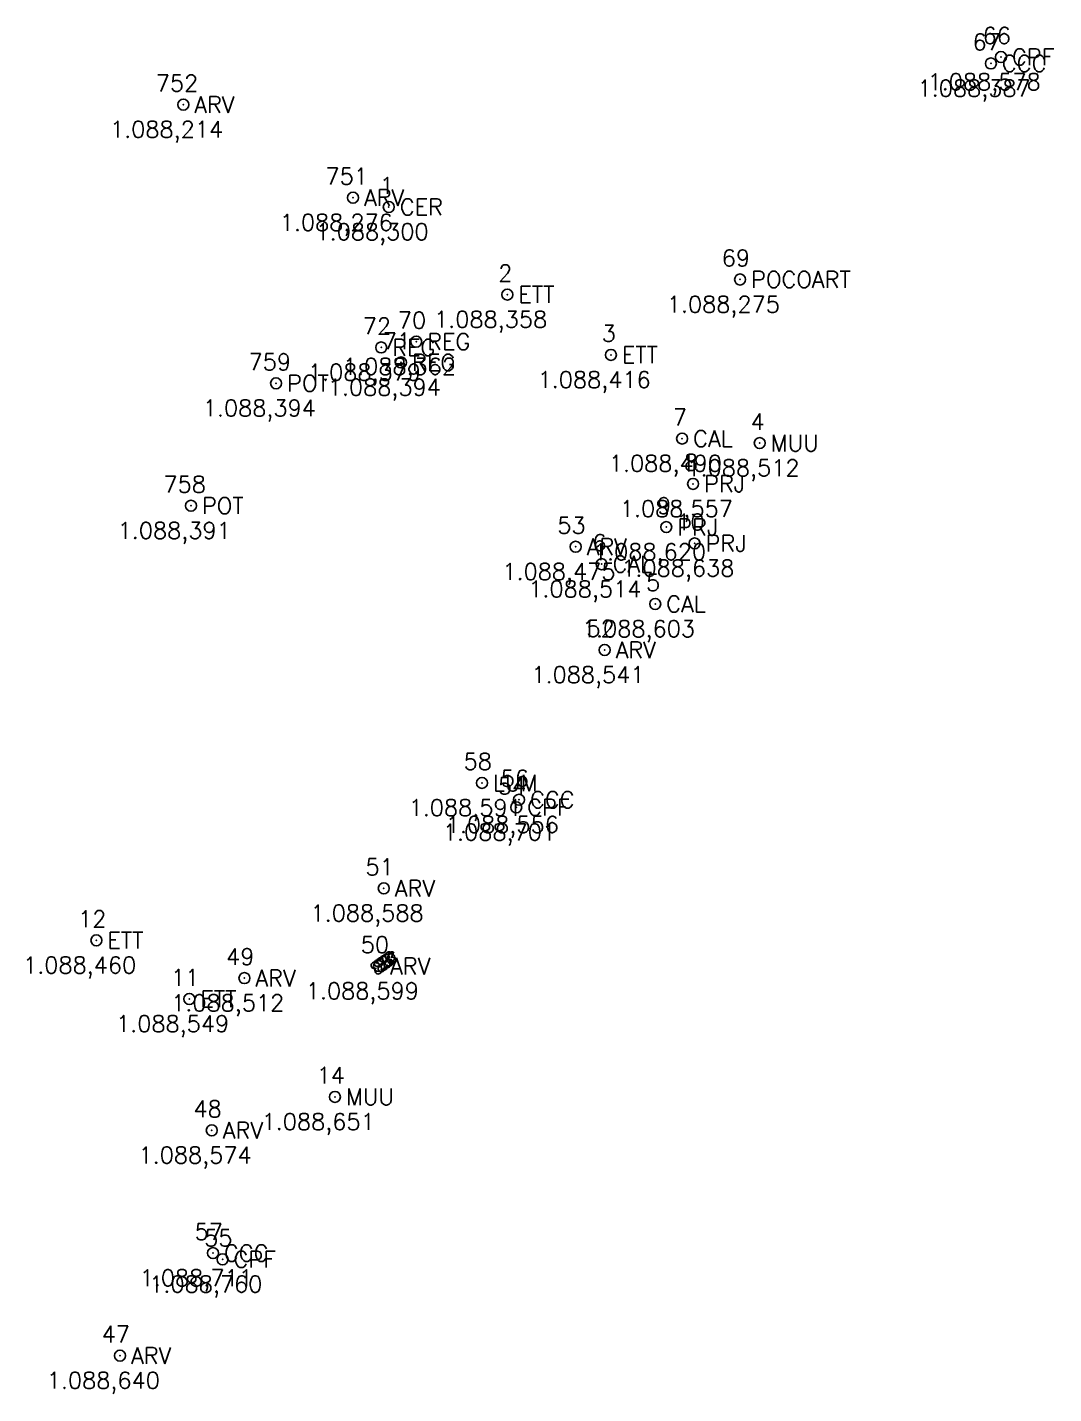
# Model space of a CAD drawing. Extents: x 190546 to 194941, y 8251022 to 8268833.
# Drawn here: x 194897.24 to 194925.23, y 8268727.21 to 8268764.46 of the extents above; entities that cross this region are included whole.
import ezdxf

# ---------------------------------------------------------------- set-up
doc = ezdxf.new("R2010")
doc.units = 0
doc.header["$LTSCALE"] = 10
doc.header["$MEASUREMENT"] = 0
doc.linetypes.add('CONTINUO', pattern=[0])
doc.layers.get('0').update_dxf_attribs({"linetype": 'CONTINUOUS'})
for name, color, linetype in [('_IRRADIACAO', 7, 'CONTINUO'), ('TOP-REDE_ELÉTRICA_LUMINÁR0', 10, 'CONTINUOUS'), ('TOP-ÁRVORE', 80, 'CONTINUOUS')]:
    doc.layers.add(name, color=color, linetype=linetype)
doc.styles.add('ROMANS', font='romans', dxfattribs={"height": 0.2})
doc.styles.get("Standard").update_dxf_attribs({"font": 'txt.shx'})

# ---------------------------------------------------------------- blocks, each defined once
blk = doc.blocks.new('SIMB_CIRCULO')
at = {"color": 0, "linetype": 'CONTINUOUS'}
blk.add_circle((0, 0), 0.5, dxfattribs=at)
at = {"color": 0}
blk.add_point((0, 0), dxfattribs=at)
for tag in ['desc:', 'cota:', 'pto:']:
    blk.add_attdef(tag, (0, 0), '', height=1)
blk = doc.blocks.new('A$C49782D5F')
at = {"layer": 'TOP-ÁRVORE', "linetype": 'CONTINUOUS', "flags": 128}
blk.add_lwpolyline([(0.7, -1.01, 1.99215), (0.99, 0.7, 2.000068), (-0.72, 0.99, 2.000004), (-1.01, -0.72, 2.005032), (0.7, -1.01)], format="xyb", dxfattribs=at)
at = {"layer": 'TOP-ÁRVORE', "linetype": 'CONTINUOUS'}
blk.add_circle((0, 0), 0.275, dxfattribs=at)
blk = doc.blocks.new('A$C325C66AC')
at = {"layer": 'TOP-REDE_ELÉTRICA_LUMINÁR0'}
blk.add_circle((0, 0), 1.18, dxfattribs=at)
for radius, start, end in [(1.89, 57.5996, 129.0616), (1.53, 57.5996, 129.0616), (1.89, 237.5996, 309.0616), (1.53, 237.5996, 309.0616)]:
    blk.add_arc((0, 0), radius, start, end, dxfattribs=at)

msp = doc.modelspace()

# ---------------------------------------------------------------- block references
at = {"layer": '_IRRADIACAO', "color": 4}
ref = msp.add_blockref('SIMB_CIRCULO', (194923.79, 8268763.653), dxfattribs=dict(at, xscale=0.3, yscale=0.3, zscale=0.3))
ref.add_attrib('PONTO', '66', (194923.29, 8268764.013), dxfattribs={"layer": '0', "color": 1, "height": 0.45, "style": 'ROMANS'})
ref.add_attrib('DESC', 'CPF', (194924.09, 8268763.428), dxfattribs={"layer": '0', "color": 3, "height": 0.45, "style": 'ROMANS'})
ref.add_attrib('COTA', '1.088,578', (194921.79, 8268762.753), dxfattribs={"layer": '0', "color": 5, "height": 0.45, "style": 'ROMANS'})
ref = msp.add_blockref('SIMB_CIRCULO', (194923.515, 8268763.477), dxfattribs=dict(at, xscale=0.3, yscale=0.3, zscale=0.3))
ref.add_attrib('PONTO', '67', (194923.015, 8268763.837), dxfattribs={"layer": '0', "color": 1, "height": 0.45, "style": 'ROMANS'})
ref.add_attrib('DESC', 'CCC', (194923.815, 8268763.252), dxfattribs={"layer": '0', "color": 3, "height": 0.45, "style": 'ROMANS'})
ref.add_attrib('COTA', '1.088,387', (194921.515, 8268762.577), dxfattribs={"layer": '0', "color": 5, "height": 0.45, "style": 'ROMANS'})
ref = msp.add_blockref('SIMB_CIRCULO', (194901.49, 8268762.356), dxfattribs=dict(at, xscale=0.3, yscale=0.3, zscale=0.3))
ref.add_attrib('PONTO', '752', (194900.74, 8268762.716), dxfattribs={"layer": '0', "color": 1, "height": 0.45, "style": 'ROMANS'})
ref.add_attrib('DESC', 'ARV', (194901.79, 8268762.131), dxfattribs={"layer": '0', "color": 3, "height": 0.45, "style": 'ROMANS'})
ref.add_attrib('COTA', '1.088,214', (194899.49, 8268761.456), dxfattribs={"layer": '0', "color": 5, "height": 0.45, "style": 'ROMANS'})
ref = msp.add_blockref('SIMB_CIRCULO', (194906.119, 8268759.818), dxfattribs=dict(at, xscale=0.3, yscale=0.3, zscale=0.3))
ref.add_attrib('PONTO', '751', (194905.369, 8268760.178), dxfattribs={"layer": '0', "color": 1, "height": 0.45, "style": 'ROMANS'})
ref.add_attrib('DESC', 'ARV', (194906.419, 8268759.593), dxfattribs={"layer": '0', "color": 3, "height": 0.45, "style": 'ROMANS'})
ref.add_attrib('COTA', '1.088,276', (194904.119, 8268758.918), dxfattribs={"layer": '0', "color": 5, "height": 0.45, "style": 'ROMANS'})
ref = msp.add_blockref('SIMB_CIRCULO', (194907.095, 8268759.564), dxfattribs=dict(at, xscale=0.3, yscale=0.3, zscale=0.3))
ref.add_attrib('PONTO', '1', (194906.845, 8268759.924), dxfattribs={"layer": '0', "color": 1, "height": 0.45, "style": 'ROMANS'})
ref.add_attrib('DESC', 'CER', (194907.396, 8268759.339), dxfattribs={"layer": '0', "color": 3, "height": 0.45, "style": 'ROMANS'})
ref.add_attrib('COTA', '1.088,300', (194905.095, 8268758.664), dxfattribs={"layer": '0', "color": 5, "height": 0.45, "style": 'ROMANS'})
ref = msp.add_blockref('SIMB_CIRCULO', (194916.676, 8268757.587), dxfattribs=dict(at, xscale=0.3, yscale=0.3, zscale=0.3))
ref.add_attrib('PONTO', '69', (194916.176, 8268757.947), dxfattribs={"layer": '0', "color": 1, "height": 0.45, "style": 'ROMANS'})
ref.add_attrib('DESC', 'POCOART', (194916.976, 8268757.362), dxfattribs={"layer": '0', "color": 3, "height": 0.45, "style": 'ROMANS'})
ref.add_attrib('COTA', '1.088,275', (194914.676, 8268756.687), dxfattribs={"layer": '0', "color": 5, "height": 0.45, "style": 'ROMANS'})
ref = msp.add_blockref('SIMB_CIRCULO', (194910.328, 8268757.176), dxfattribs=dict(at, xscale=0.3, yscale=0.3, zscale=0.3))
ref.add_attrib('PONTO', '2', (194910.078, 8268757.536), dxfattribs={"layer": '0', "color": 1, "height": 0.45, "style": 'ROMANS'})
ref.add_attrib('DESC', 'ETT', (194910.628, 8268756.951), dxfattribs={"layer": '0', "color": 3, "height": 0.45, "style": 'ROMANS'})
ref.add_attrib('COTA', '1.088,358', (194908.328, 8268756.276), dxfattribs={"layer": '0', "color": 5, "height": 0.45, "style": 'ROMANS'})
ref = msp.add_blockref('SIMB_CIRCULO', (194906.887, 8268755.733), dxfattribs=dict(at, xscale=0.3, yscale=0.3, zscale=0.3))
ref.add_attrib('PONTO', '72', (194906.387, 8268756.093), dxfattribs={"layer": '0', "color": 1, "height": 0.45, "style": 'ROMANS'})
ref.add_attrib('DESC', 'REG', (194907.187, 8268755.508), dxfattribs={"layer": '0', "color": 3, "height": 0.45, "style": 'ROMANS'})
ref.add_attrib('COTA', '1.088,379', (194904.887, 8268754.833), dxfattribs={"layer": '0', "color": 5, "height": 0.45, "style": 'ROMANS'})
ref = msp.add_blockref('SIMB_CIRCULO', (194907.842, 8268755.892), dxfattribs=dict(at, xscale=0.3, yscale=0.3, zscale=0.3))
ref.add_attrib('PONTO', '70', (194907.342, 8268756.252), dxfattribs={"layer": '0', "color": 1, "height": 0.45, "style": 'ROMANS'})
ref.add_attrib('DESC', 'REG', (194908.142, 8268755.667), dxfattribs={"layer": '0', "color": 3, "height": 0.45, "style": 'ROMANS'})
ref.add_attrib('COTA', '1.088,362', (194905.842, 8268754.992), dxfattribs={"layer": '0', "color": 5, "height": 0.45, "style": 'ROMANS'})
ref = msp.add_blockref('SIMB_CIRCULO', (194913.152, 8268755.532), dxfattribs=dict(at, xscale=0.3, yscale=0.3, zscale=0.3))
ref.add_attrib('PONTO', '3', (194912.902, 8268755.892), dxfattribs={"layer": '0', "color": 1, "height": 0.45, "style": 'ROMANS'})
ref.add_attrib('DESC', 'ETT', (194913.452, 8268755.307), dxfattribs={"layer": '0', "color": 3, "height": 0.45, "style": 'ROMANS'})
ref.add_attrib('COTA', '1.088,416', (194911.152, 8268754.632), dxfattribs={"layer": '0', "color": 5, "height": 0.45, "style": 'ROMANS'})
ref = msp.add_blockref('SIMB_CIRCULO', (194907.429, 8268755.324), dxfattribs=dict(at, xscale=0.3, yscale=0.3, zscale=0.3))
ref.add_attrib('PONTO', '71', (194906.929, 8268755.684), dxfattribs={"layer": '0', "color": 1, "height": 0.45, "style": 'ROMANS'})
ref.add_attrib('DESC', 'REG', (194907.729, 8268755.099), dxfattribs={"layer": '0', "color": 3, "height": 0.45, "style": 'ROMANS'})
ref.add_attrib('COTA', '1.088,394', (194905.429, 8268754.424), dxfattribs={"layer": '0', "color": 5, "height": 0.45, "style": 'ROMANS'})
ref = msp.add_blockref('SIMB_CIRCULO', (194904.021, 8268754.756), dxfattribs=dict(at, xscale=0.3, yscale=0.3, zscale=0.3))
ref.add_attrib('PONTO', '759', (194903.271, 8268755.116), dxfattribs={"layer": '0', "color": 1, "height": 0.45, "style": 'ROMANS'})
ref.add_attrib('DESC', 'POT', (194904.321, 8268754.531), dxfattribs={"layer": '0', "color": 3, "height": 0.45, "style": 'ROMANS'})
ref.add_attrib('COTA', '1.088,394', (194902.021, 8268753.856), dxfattribs={"layer": '0', "color": 5, "height": 0.45, "style": 'ROMANS'})
ref = msp.add_blockref('SIMB_CIRCULO', (194915.095, 8268753.249), dxfattribs=dict(at, xscale=0.3, yscale=0.3, zscale=0.3))
ref.add_attrib('PONTO', '7', (194914.845, 8268753.609), dxfattribs={"layer": '0', "color": 1, "height": 0.45, "style": 'ROMANS'})
ref.add_attrib('DESC', 'CAL', (194915.395, 8268753.024), dxfattribs={"layer": '0', "color": 3, "height": 0.45, "style": 'ROMANS'})
ref.add_attrib('COTA', '1.088,490', (194913.095, 8268752.349), dxfattribs={"layer": '0', "color": 5, "height": 0.45, "style": 'ROMANS'})
ref = msp.add_blockref('SIMB_CIRCULO', (194917.212, 8268753.126), dxfattribs=dict(at, xscale=0.3, yscale=0.3, zscale=0.3))
ref.add_attrib('PONTO', '4', (194916.962, 8268753.486), dxfattribs={"layer": '0', "color": 1, "height": 0.45, "style": 'ROMANS'})
ref.add_attrib('DESC', 'MUU', (194917.511, 8268752.901), dxfattribs={"layer": '0', "color": 3, "height": 0.45, "style": 'ROMANS'})
ref.add_attrib('COTA', '1.088,512', (194915.212, 8268752.226), dxfattribs={"layer": '0', "color": 5, "height": 0.45, "style": 'ROMANS'})
ref = msp.add_blockref('SIMB_CIRCULO', (194915.394, 8268752.015), dxfattribs=dict(at, xscale=0.3, yscale=0.3, zscale=0.3))
ref.add_attrib('PONTO', '8', (194915.144, 8268752.375), dxfattribs={"layer": '0', "color": 1, "height": 0.45, "style": 'ROMANS'})
ref.add_attrib('DESC', 'PRJ', (194915.695, 8268751.79), dxfattribs={"layer": '0', "color": 3, "height": 0.45, "style": 'ROMANS'})
ref.add_attrib('COTA', '1.088,557', (194913.394, 8268751.115), dxfattribs={"layer": '0', "color": 5, "height": 0.45, "style": 'ROMANS'})
ref = msp.add_blockref('SIMB_CIRCULO', (194901.699, 8268751.418), dxfattribs=dict(at, xscale=0.3, yscale=0.3, zscale=0.3))
ref.add_attrib('PONTO', '758', (194900.949, 8268751.778), dxfattribs={"layer": '0', "color": 1, "height": 0.45, "style": 'ROMANS'})
ref.add_attrib('DESC', 'POT', (194901.999, 8268751.193), dxfattribs={"layer": '0', "color": 3, "height": 0.45, "style": 'ROMANS'})
ref.add_attrib('COTA', '1.088,391', (194899.699, 8268750.518), dxfattribs={"layer": '0', "color": 5, "height": 0.45, "style": 'ROMANS'})
ref = msp.add_blockref('SIMB_CIRCULO', (194914.661, 8268750.836), dxfattribs=dict(at, xscale=0.3, yscale=0.3, zscale=0.3))
ref.add_attrib('PONTO', '9', (194914.411, 8268751.196), dxfattribs={"layer": '0', "color": 1, "height": 0.45, "style": 'ROMANS'})
ref.add_attrib('DESC', 'PRJ', (194914.961, 8268750.611), dxfattribs={"layer": '0', "color": 3, "height": 0.45, "style": 'ROMANS'})
ref.add_attrib('COTA', '1.088,620', (194912.661, 8268749.936), dxfattribs={"layer": '0', "color": 5, "height": 0.45, "style": 'ROMANS'})
ref = msp.add_blockref('SIMB_CIRCULO', (194912.191, 8268750.299), dxfattribs=dict(at, xscale=0.3, yscale=0.3, zscale=0.3))
ref.add_attrib('PONTO', '53', (194911.691, 8268750.659), dxfattribs={"layer": '0', "color": 1, "height": 0.45, "style": 'ROMANS'})
ref.add_attrib('DESC', 'ARV', (194912.491, 8268750.074), dxfattribs={"layer": '0', "color": 3, "height": 0.45, "style": 'ROMANS'})
ref.add_attrib('COTA', '1.088,475', (194910.191, 8268749.399), dxfattribs={"layer": '0', "color": 5, "height": 0.45, "style": 'ROMANS'})
ref = msp.add_blockref('SIMB_CIRCULO', (194915.434, 8268750.391), dxfattribs=dict(at, xscale=0.3, yscale=0.3, zscale=0.3))
ref.add_attrib('PONTO', '10', (194914.934, 8268750.751), dxfattribs={"layer": '0', "color": 1, "height": 0.45, "style": 'ROMANS'})
ref.add_attrib('DESC', 'PRJ', (194915.734, 8268750.166), dxfattribs={"layer": '0', "color": 3, "height": 0.45, "style": 'ROMANS'})
ref.add_attrib('COTA', '1.088,638', (194913.434, 8268749.491), dxfattribs={"layer": '0', "color": 5, "height": 0.45, "style": 'ROMANS'})
ref = msp.add_blockref('SIMB_CIRCULO', (194912.898, 8268749.825), dxfattribs=dict(at, xscale=0.3, yscale=0.3, zscale=0.3))
ref.add_attrib('PONTO', '6', (194912.648, 8268750.185), dxfattribs={"layer": '0', "color": 1, "height": 0.45, "style": 'ROMANS'})
ref.add_attrib('DESC', 'CAL', (194913.198, 8268749.6), dxfattribs={"layer": '0', "color": 3, "height": 0.45, "style": 'ROMANS'})
ref.add_attrib('COTA', '1.088,514', (194910.898, 8268748.925), dxfattribs={"layer": '0', "color": 5, "height": 0.45, "style": 'ROMANS'})
ref = msp.add_blockref('SIMB_CIRCULO', (194914.36, 8268748.739), dxfattribs=dict(at, xscale=0.3, yscale=0.3, zscale=0.3))
ref.add_attrib('PONTO', '5', (194914.11, 8268749.099), dxfattribs={"layer": '0', "color": 1, "height": 0.45, "style": 'ROMANS'})
ref.add_attrib('DESC', 'CAL', (194914.66, 8268748.514), dxfattribs={"layer": '0', "color": 3, "height": 0.45, "style": 'ROMANS'})
ref.add_attrib('COTA', '1.088,603', (194912.36, 8268747.839), dxfattribs={"layer": '0', "color": 5, "height": 0.45, "style": 'ROMANS'})
ref = msp.add_blockref('SIMB_CIRCULO', (194912.983, 8268747.485), dxfattribs=dict(at, xscale=0.3, yscale=0.3, zscale=0.3))
ref.add_attrib('PONTO', '52', (194912.483, 8268747.845), dxfattribs={"layer": '0', "color": 1, "height": 0.45, "style": 'ROMANS'})
ref.add_attrib('DESC', 'ARV', (194913.283, 8268747.26), dxfattribs={"layer": '0', "color": 3, "height": 0.45, "style": 'ROMANS'})
ref.add_attrib('COTA', '1.088,541', (194910.983, 8268746.585), dxfattribs={"layer": '0', "color": 5, "height": 0.45, "style": 'ROMANS'})
ref = msp.add_blockref('SIMB_CIRCULO', (194909.635, 8268743.86), dxfattribs=dict(at, xscale=0.3, yscale=0.3, zscale=0.3))
ref.add_attrib('PONTO', '58', (194909.135, 8268744.22), dxfattribs={"layer": '0', "color": 1, "height": 0.45, "style": 'ROMANS'})
ref.add_attrib('DESC', 'LUM', (194909.935, 8268743.635), dxfattribs={"layer": '0', "color": 3, "height": 0.45, "style": 'ROMANS'})
ref.add_attrib('COTA', '1.088,591', (194907.635, 8268742.96), dxfattribs={"layer": '0', "color": 5, "height": 0.45, "style": 'ROMANS'})
ref = msp.add_blockref('SIMB_CIRCULO', (194910.569, 8268743.194), dxfattribs=dict(at, xscale=0.3, yscale=0.3, zscale=0.3))
ref.add_attrib('PONTO', '54', (194910.069, 8268743.554), dxfattribs={"layer": '0', "color": 1, "height": 0.45, "style": 'ROMANS'})
ref.add_attrib('DESC', 'CPF', (194910.869, 8268742.969), dxfattribs={"layer": '0', "color": 3, "height": 0.45, "style": 'ROMANS'})
ref.add_attrib('COTA', '1.088,701', (194908.569, 8268742.294), dxfattribs={"layer": '0', "color": 5, "height": 0.45, "style": 'ROMANS'})
ref = msp.add_blockref('SIMB_CIRCULO', (194910.647, 8268743.401), dxfattribs=dict(at, xscale=0.3, yscale=0.3, zscale=0.3))
ref.add_attrib('PONTO', '56', (194910.147, 8268743.761), dxfattribs={"layer": '0', "color": 1, "height": 0.45, "style": 'ROMANS'})
ref.add_attrib('DESC', 'CCC', (194910.947, 8268743.176), dxfattribs={"layer": '0', "color": 3, "height": 0.45, "style": 'ROMANS'})
ref.add_attrib('COTA', '1.088,556', (194908.647, 8268742.501), dxfattribs={"layer": '0', "color": 5, "height": 0.45, "style": 'ROMANS'})
ref = msp.add_blockref('SIMB_CIRCULO', (194906.959, 8268740.985), dxfattribs=dict(at, xscale=0.3, yscale=0.3, zscale=0.3))
ref.add_attrib('PONTO', '51', (194906.459, 8268741.345), dxfattribs={"layer": '0', "color": 1, "height": 0.45, "style": 'ROMANS'})
ref.add_attrib('DESC', 'ARV', (194907.259, 8268740.76), dxfattribs={"layer": '0', "color": 3, "height": 0.45, "style": 'ROMANS'})
ref.add_attrib('COTA', '1.088,588', (194904.959, 8268740.085), dxfattribs={"layer": '0', "color": 5, "height": 0.45, "style": 'ROMANS'})
ref = msp.add_blockref('SIMB_CIRCULO', (194899.12, 8268739.567), dxfattribs=dict(at, xscale=0.3, yscale=0.3, zscale=0.3))
ref.add_attrib('PONTO', '12', (194898.62, 8268739.927), dxfattribs={"layer": '0', "color": 1, "height": 0.45, "style": 'ROMANS'})
ref.add_attrib('DESC', 'ETT', (194899.42, 8268739.342), dxfattribs={"layer": '0', "color": 3, "height": 0.45, "style": 'ROMANS'})
ref.add_attrib('COTA', '1.088,460', (194897.12, 8268738.667), dxfattribs={"layer": '0', "color": 5, "height": 0.45, "style": 'ROMANS'})
ref = msp.add_blockref('SIMB_CIRCULO', (194906.83, 8268738.865), dxfattribs=dict(at, xscale=0.3, yscale=0.3, zscale=0.3))
ref.add_attrib('PONTO', '50', (194906.33, 8268739.225), dxfattribs={"layer": '0', "color": 1, "height": 0.45, "style": 'ROMANS'})
ref.add_attrib('DESC', 'ARV', (194907.13, 8268738.64), dxfattribs={"layer": '0', "color": 3, "height": 0.45, "style": 'ROMANS'})
ref.add_attrib('COTA', '1.088,599', (194904.83, 8268737.965), dxfattribs={"layer": '0', "color": 5, "height": 0.45, "style": 'ROMANS'})
ref = msp.add_blockref('SIMB_CIRCULO', (194903.158, 8268738.537), dxfattribs=dict(at, xscale=0.3, yscale=0.3, zscale=0.3))
ref.add_attrib('PONTO', '49', (194902.658, 8268738.897), dxfattribs={"layer": '0', "color": 1, "height": 0.45, "style": 'ROMANS'})
ref.add_attrib('DESC', 'ARV', (194903.458, 8268738.312), dxfattribs={"layer": '0', "color": 3, "height": 0.45, "style": 'ROMANS'})
ref.add_attrib('COTA', '1.088,512', (194901.158, 8268737.637), dxfattribs={"layer": '0', "color": 5, "height": 0.45, "style": 'ROMANS'})
ref = msp.add_blockref('SIMB_CIRCULO', (194901.655, 8268737.969), dxfattribs=dict(at, xscale=0.3, yscale=0.3, zscale=0.3))
ref.add_attrib('PONTO', '11', (194901.155, 8268738.329), dxfattribs={"layer": '0', "color": 1, "height": 0.45, "style": 'ROMANS'})
ref.add_attrib('DESC', 'ETT', (194901.955, 8268737.744), dxfattribs={"layer": '0', "color": 3, "height": 0.45, "style": 'ROMANS'})
ref.add_attrib('COTA', '1.088,549', (194899.655, 8268737.069), dxfattribs={"layer": '0', "color": 5, "height": 0.45, "style": 'ROMANS'})
ref = msp.add_blockref('SIMB_CIRCULO', (194905.625, 8268735.3), dxfattribs=dict(at, xscale=0.3, yscale=0.3, zscale=0.3))
ref.add_attrib('PONTO', '14', (194905.125, 8268735.66), dxfattribs={"layer": '0', "color": 1, "height": 0.45, "style": 'ROMANS'})
ref.add_attrib('DESC', 'MUU', (194905.925, 8268735.075), dxfattribs={"layer": '0', "color": 3, "height": 0.45, "style": 'ROMANS'})
ref.add_attrib('COTA', '1.088,651', (194903.625, 8268734.4), dxfattribs={"layer": '0', "color": 5, "height": 0.45, "style": 'ROMANS'})
ref = msp.add_blockref('SIMB_CIRCULO', (194902.268, 8268734.387), dxfattribs=dict(at, xscale=0.3, yscale=0.3, zscale=0.3))
ref.add_attrib('PONTO', '48', (194901.768, 8268734.747), dxfattribs={"layer": '0', "color": 1, "height": 0.45, "style": 'ROMANS'})
ref.add_attrib('DESC', 'ARV', (194902.568, 8268734.162), dxfattribs={"layer": '0', "color": 3, "height": 0.45, "style": 'ROMANS'})
ref.add_attrib('COTA', '1.088,574', (194900.268, 8268733.487), dxfattribs={"layer": '0', "color": 5, "height": 0.45, "style": 'ROMANS'})
ref = msp.add_blockref('SIMB_CIRCULO', (194902.299, 8268731.04), dxfattribs=dict(at, xscale=0.3, yscale=0.3, zscale=0.3))
ref.add_attrib('PONTO', '57', (194901.799, 8268731.4), dxfattribs={"layer": '0', "color": 1, "height": 0.45, "style": 'ROMANS'})
ref.add_attrib('DESC', 'CCC', (194902.598, 8268730.815), dxfattribs={"layer": '0', "color": 3, "height": 0.45, "style": 'ROMANS'})
ref.add_attrib('COTA', '1.088,711', (194900.299, 8268730.14), dxfattribs={"layer": '0', "color": 5, "height": 0.45, "style": 'ROMANS'})
ref = msp.add_blockref('SIMB_CIRCULO', (194902.56, 8268730.869), dxfattribs=dict(at, xscale=0.3, yscale=0.3, zscale=0.3))
ref.add_attrib('PONTO', '55', (194902.06, 8268731.229), dxfattribs={"layer": '0', "color": 1, "height": 0.45, "style": 'ROMANS'})
ref.add_attrib('DESC', 'CPF', (194902.86, 8268730.644), dxfattribs={"layer": '0', "color": 3, "height": 0.45, "style": 'ROMANS'})
ref.add_attrib('COTA', '1.088,760', (194900.56, 8268729.969), dxfattribs={"layer": '0', "color": 5, "height": 0.45, "style": 'ROMANS'})
ref = msp.add_blockref('SIMB_CIRCULO', (194899.765, 8268728.244), dxfattribs=dict(at, xscale=0.3, yscale=0.3, zscale=0.3))
ref.add_attrib('PONTO', '47', (194899.265, 8268728.604), dxfattribs={"layer": '0', "color": 1, "height": 0.45, "style": 'ROMANS'})
ref.add_attrib('DESC', 'ARV', (194900.065, 8268728.019), dxfattribs={"layer": '0', "color": 3, "height": 0.45, "style": 'ROMANS'})
ref.add_attrib('COTA', '1.088,640', (194897.765, 8268727.344), dxfattribs={"layer": '0', "color": 5, "height": 0.45, "style": 'ROMANS'})
at = {"layer": 'TOP-REDE_ELÉTRICA_LUMINÁR0', "xscale": 0.08333333333333333, "yscale": 0.08333333333333333, "zscale": 0.08333333333333333}
msp.add_blockref('A$C325C66AC', (194907.161, 8268739.098), dxfattribs=at)
at = {"layer": 'TOP-ÁRVORE', "xscale": 0.08333333333333333, "yscale": 0.08333333333333333, "zscale": 0.08333333333333333}
for p in [(194906.83, 8268738.865), (194906.913, 8268738.923), (194906.996, 8268738.981), (194907.078, 8268739.039)]:
    msp.add_blockref('A$C49782D5F', p, dxfattribs=at)

doc.saveas('drawing.dxf')
